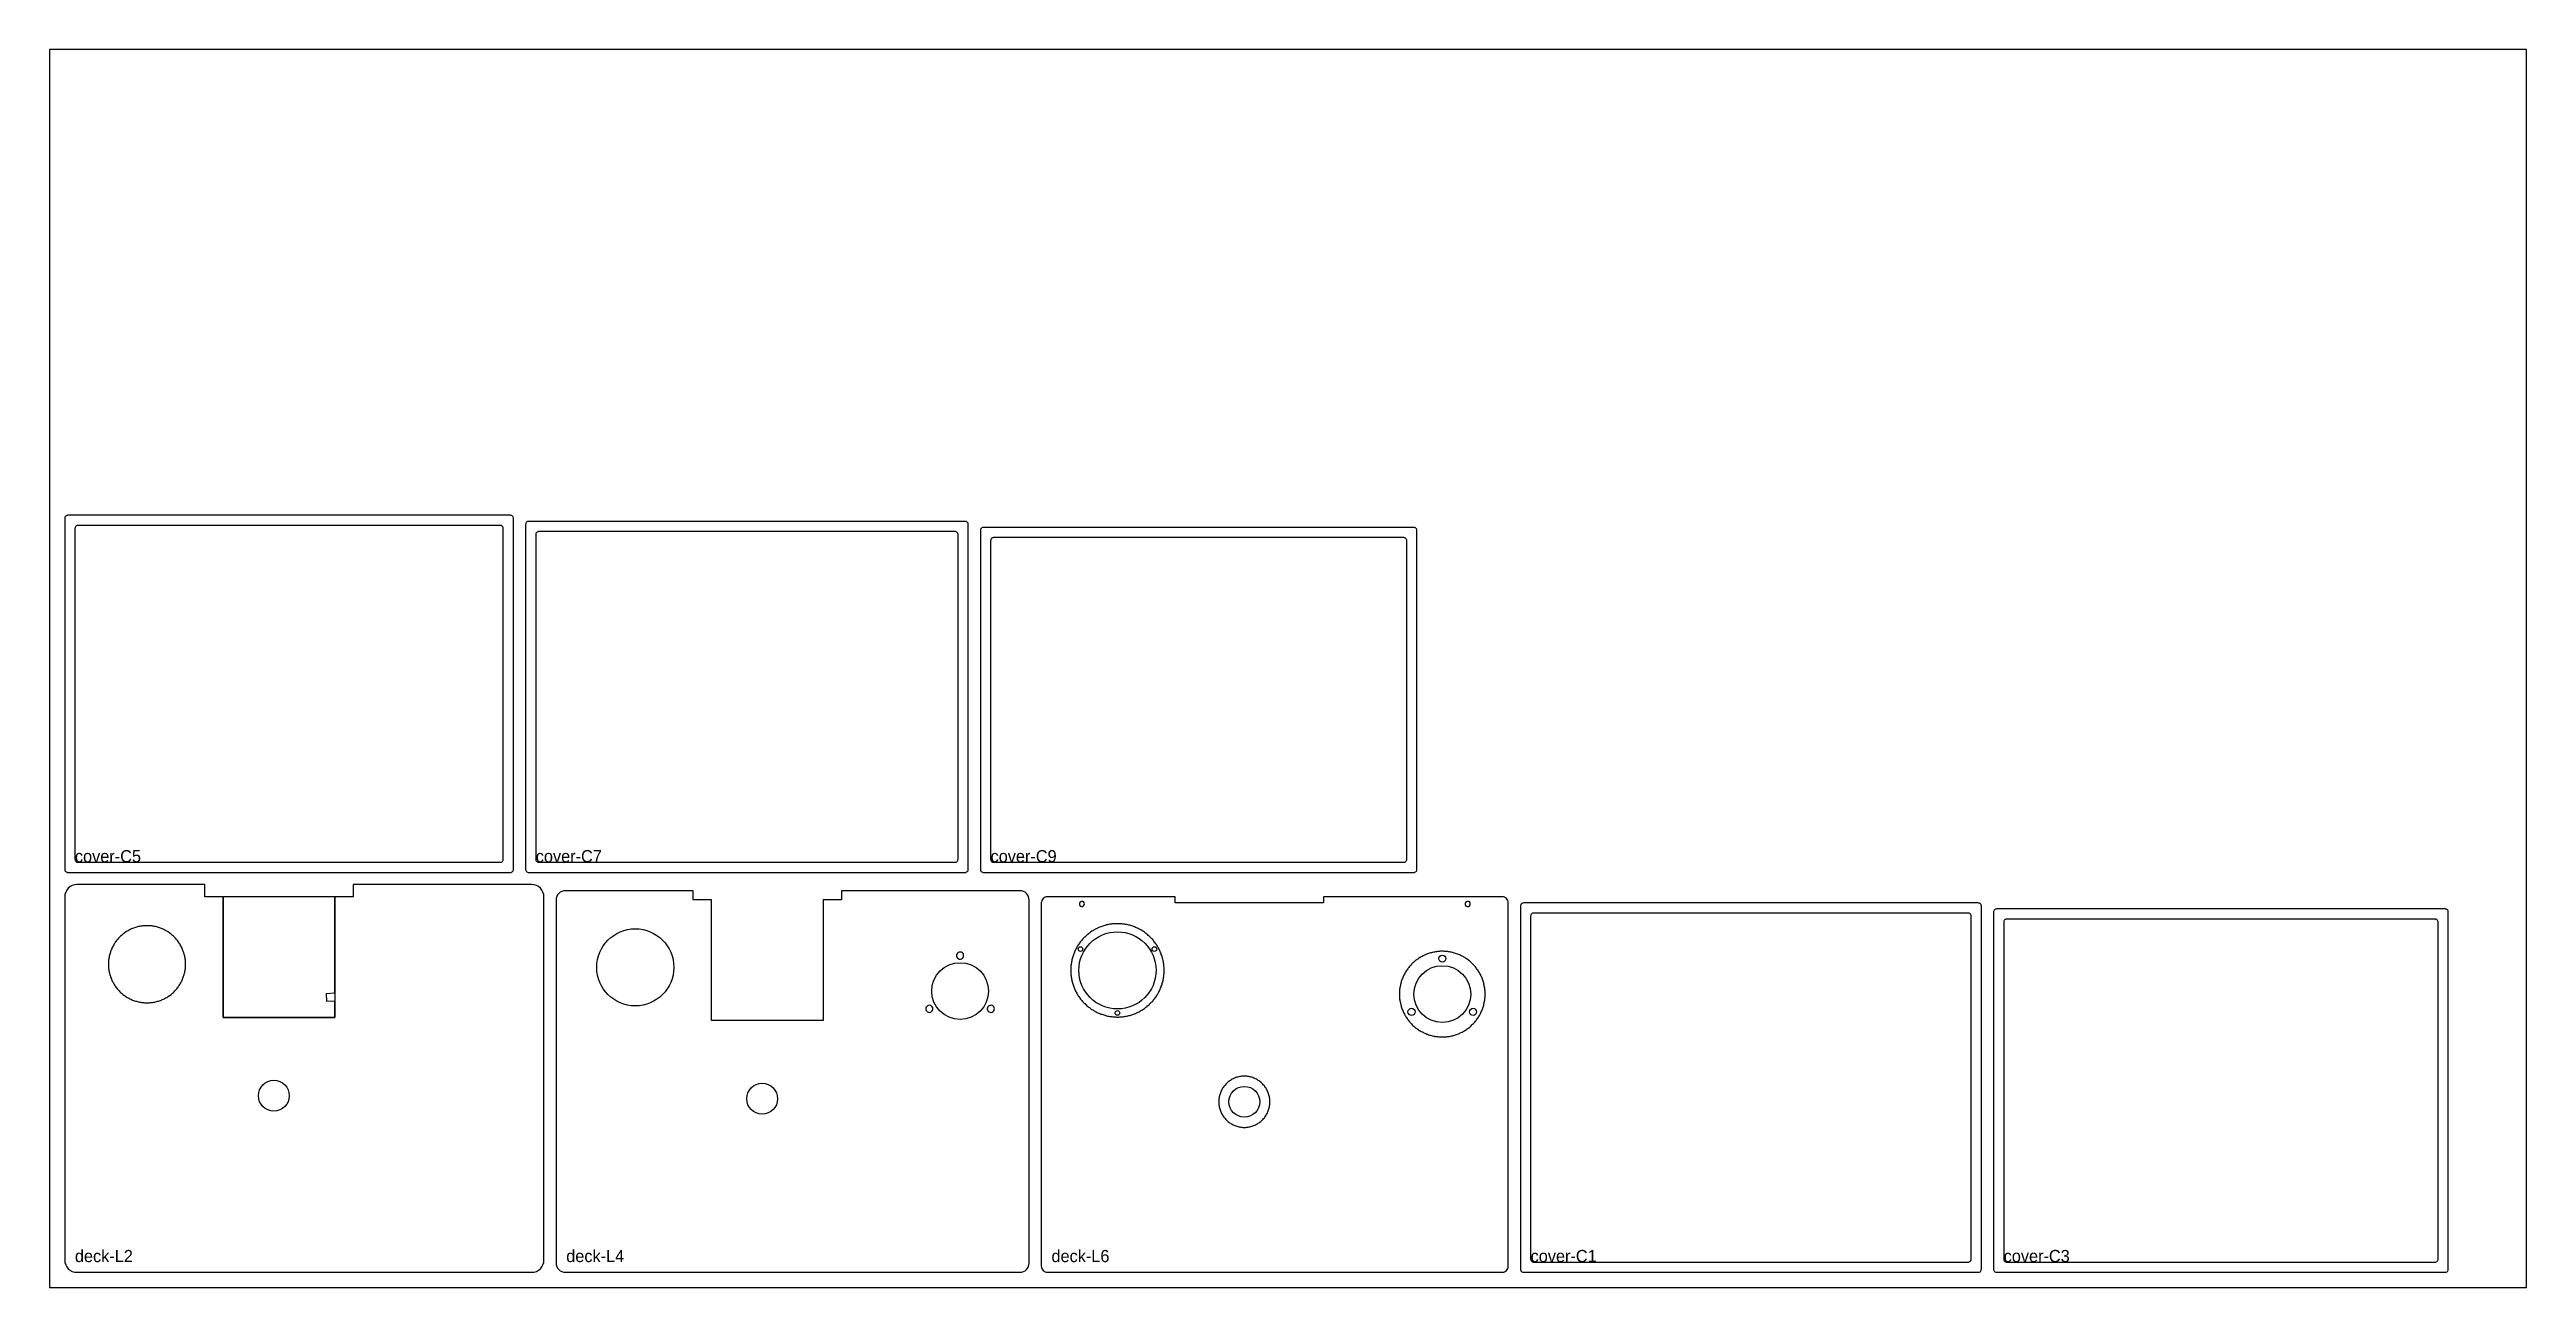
# Model space of a CAD drawing. Header units: millimetres. Extents: x 0 to 2440, y 0 to 1220.
import ezdxf

# ---------------------------------------------------------------- set-up
doc = ezdxf.new("R2010")
doc.units = ezdxf.units.MM
for name, color, linetype in [('CUT_INSIDE', 5, 'Continuous'), ('CUT_OUTSIDE', 1, 'Continuous'), ('POCKET_10.3MM', 3, 'Continuous'), ('POCKET_11.7MM', 3, 'Continuous'), ('POCKET_12MM', 3, 'Continuous'), ('POCKET_5MM', 3, 'Continuous'), ('POCKET_6MM', 3, 'Continuous'), ('POCKET_8.6MM', 3, 'Continuous'), ('POCKET_8MM', 3, 'Continuous')]:
    doc.layers.add(name, color=color, linetype=linetype)

msp = doc.modelspace()

# ---------------------------------------------------------------- linework, layer by layer
at = {"layer": 'CUT_INSIDE'}
for points in [[(446.9, 748.6), (446.8, 749.1), (446.5, 749.7), (446.1, 750.1), (445.7, 750.5), (445.1, 750.8), (444.6, 750.9), (444, 751), (28, 751), (27.4, 750.9), (26.9, 750.8), (26.3, 750.5), (25.9, 750.1), (25.5, 749.7), (25.2, 749.1), (25.1, 748.6), (25, 748), (25, 422), (25.1, 421.4), (25.2, 420.9), (25.5, 420.3), (25.9, 419.9), (26.3, 419.5), (26.9, 419.2), (27.4, 419.1), (28, 419), (444, 419), (444.6, 419.1), (445.1, 419.2), (445.7, 419.5), (446.1, 419.9), (446.5, 420.3), (446.8, 420.9), (446.9, 421.4), (447, 422), (447, 748), (446.9, 748.6)], [(894.9, 742.6), (894.8, 743.1), (894.5, 743.7), (894.1, 744.1), (893.7, 744.5), (893.1, 744.8), (892.6, 744.9), (892, 745), (482, 745), (481.4, 744.9), (480.9, 744.8), (480.3, 744.5), (479.9, 744.1), (479.5, 743.7), (479.2, 743.1), (479.1, 742.6), (479, 742), (479, 422), (479.1, 421.4), (479.2, 420.9), (479.5, 420.3), (479.9, 419.9), (480.3, 419.5), (480.9, 419.2), (481.4, 419.1), (482, 419), (892, 419), (892.6, 419.1), (893.1, 419.2), (893.7, 419.5), (894.1, 419.9), (894.5, 420.3), (894.8, 420.9), (894.9, 421.4), (895, 422), (895, 742), (894.9, 742.6)], [(1336.9, 736.6), (1336.8, 737.1), (1336.5, 737.7), (1336.1, 738.1), (1335.7, 738.5), (1335.1, 738.8), (1334.6, 738.9), (1334, 739), (930, 739), (929.4, 738.9), (928.9, 738.8), (928.3, 738.5), (927.9, 738.1), (927.5, 737.7), (927.2, 737.1), (927.1, 736.6), (927, 736), (927, 422), (927.1, 421.4), (927.2, 420.9), (927.5, 420.3), (927.9, 419.9), (928.3, 419.5), (928.9, 419.2), (929.4, 419.1), (930, 419), (1334, 419), (1334.6, 419.1), (1335.1, 419.2), (1335.7, 419.5), (1336.1, 419.9), (1336.5, 420.3), (1336.8, 420.9), (1336.9, 421.4), (1337, 422), (1337, 736), (1336.9, 736.6)], [(1892.9, 366.6), (1892.8, 367.1), (1892.5, 367.7), (1892.1, 368.1), (1891.7, 368.5), (1891.1, 368.8), (1890.6, 368.9), (1890, 369), (1462, 369), (1461.4, 368.9), (1460.9, 368.8), (1460.3, 368.5), (1459.9, 368.1), (1459.5, 367.7), (1459.2, 367.1), (1459.1, 366.6), (1459, 366), (1459, 28), (1459.1, 27.4), (1459.2, 26.9), (1459.5, 26.3), (1459.9, 25.9), (1460.3, 25.5), (1460.9, 25.2), (1461.4, 25.1), (1462, 25), (1890, 25), (1890.6, 25.1), (1891.1, 25.2), (1891.7, 25.5), (1892.1, 25.9), (1892.5, 26.3), (1892.8, 26.9), (1892.9, 27.4), (1893, 28), (1893, 366), (1892.9, 366.6)], [(2352.9, 360.6), (2352.8, 361.1), (2352.5, 361.7), (2352.1, 362.1), (2351.7, 362.5), (2351.1, 362.8), (2350.6, 362.9), (2350, 363), (1928, 363), (1927.4, 362.9), (1926.9, 362.8), (1926.3, 362.5), (1925.9, 362.1), (1925.5, 361.7), (1925.2, 361.1), (1925.1, 360.6), (1925, 360), (1925, 28), (1925.1, 27.4), (1925.2, 26.9), (1925.5, 26.3), (1925.9, 25.9), (1926.3, 25.5), (1926.9, 25.2), (1927.4, 25.1), (1928, 25), (2350, 25), (2350.6, 25.1), (2351.1, 25.2), (2351.7, 25.5), (2352.1, 25.9), (2352.5, 26.3), (2352.8, 26.9), (2352.9, 27.4), (2353, 28), (2353, 360), (2352.9, 360.6)]]:
    msp.add_lwpolyline(points, close=True, dxfattribs=at)
for centre, radius in [((577, 315.5), 38), ((1052, 312.5), 38), ((897, 292.1), 28), ((1015.6, 333.5), 2.3), ((1088.4, 333.5), 2.3), ((1372, 324.1), 3.5), ((1372, 289.1), 28), ((1052, 270.5), 2.3), ((1341.7, 271.6), 3.5), ((1402.3, 271.6), 3.5), ((221, 189), 15.2), ((702, 186), 15.2), ((1177, 183), 15.2)]:
    msp.add_circle(centre, radius, dxfattribs=at)
at = {"layer": 'CUT_OUTSIDE'}
for points in [[(457, 758), (456.9, 758.6), (456.8, 759.1), (456.5, 759.7), (456.1, 760.1), (455.7, 760.5), (455.1, 760.8), (454.6, 760.9), (454, 761), (18, 761), (17.4, 760.9), (16.9, 760.8), (16.3, 760.5), (15.9, 760.1), (15.5, 759.7), (15.2, 759.1), (15.1, 758.6), (15, 758), (15, 412), (15.1, 411.4), (15.2, 410.9), (15.5, 410.3), (15.9, 409.9), (16.3, 409.5), (16.9, 409.2), (17.4, 409.1), (18, 409), (454, 409), (454.6, 409.1), (455.1, 409.2), (455.7, 409.5), (456.1, 409.9), (456.5, 410.3), (456.8, 410.9), (456.9, 411.4), (457, 412), (457, 758)], [(905, 752), (904.9, 752.6), (904.8, 753.1), (904.5, 753.7), (904.1, 754.1), (903.7, 754.5), (903.1, 754.8), (902.6, 754.9), (902, 755), (472, 755), (471.4, 754.9), (470.9, 754.8), (470.3, 754.5), (469.9, 754.1), (469.5, 753.7), (469.2, 753.1), (469.1, 752.6), (469, 752), (469, 412), (469.1, 411.4), (469.2, 410.9), (469.5, 410.3), (469.9, 409.9), (470.3, 409.5), (470.9, 409.2), (471.4, 409.1), (472, 409), (902, 409), (902.6, 409.1), (903.1, 409.2), (903.7, 409.5), (904.1, 409.9), (904.5, 410.3), (904.8, 410.9), (904.9, 411.4), (905, 412), (905, 752)], [(1347, 746), (1346.9, 746.6), (1346.8, 747.1), (1346.5, 747.7), (1346.1, 748.1), (1345.7, 748.5), (1345.1, 748.8), (1344.6, 748.9), (1344, 749), (920, 749), (919.4, 748.9), (918.9, 748.8), (918.3, 748.5), (917.9, 748.1), (917.5, 747.7), (917.2, 747.1), (917.1, 746.6), (917, 746), (917, 412), (917.1, 411.4), (917.2, 410.9), (917.5, 410.3), (917.9, 409.9), (918.3, 409.5), (918.9, 409.2), (919.4, 409.1), (920, 409), (1344, 409), (1344.6, 409.1), (1345.1, 409.2), (1345.7, 409.5), (1346.1, 409.9), (1346.5, 410.3), (1346.8, 410.9), (1346.9, 411.4), (1347, 412), (1347, 746)], [(486.8, 24.7), (487, 27), (487, 385), (486.8, 387.3), (486.1, 389.6), (485, 391.7), (483.5, 393.5), (481.7, 395), (479.6, 396.1), (477.3, 396.8), (475, 397), (299, 397), (299, 385), (281, 385), (281, 266), (171, 266), (171, 385), (153, 385), (153, 397), (27, 397), (24.7, 396.8), (22.4, 396.1), (20.3, 395), (18.5, 393.5), (17, 391.7), (15.9, 389.6), (15.2, 387.3), (15, 385), (15, 27), (15.2, 24.7), (15.9, 22.4), (17, 20.3), (18.5, 18.5), (20.3, 17), (22.4, 15.9), (24.7, 15.2), (27, 15), (475, 15), (477.3, 15.2), (479.6, 15.9), (481.7, 17), (483.5, 18.5), (485, 20.3), (486.1, 22.4), (486.8, 24.7)], [(964.8, 22.2), (965, 24), (965, 382), (964.8, 383.8), (964.3, 385.4), (963.5, 387), (962.4, 388.4), (961, 389.5), (959.4, 390.3), (957.8, 390.8), (956, 391), (780, 391), (780, 382), (762, 382), (762, 263), (652, 263), (652, 382), (634, 382), (634, 391), (508, 391), (506.2, 390.8), (504.6, 390.3), (503, 389.5), (501.6, 388.4), (500.5, 387), (499.7, 385.4), (499.2, 383.8), (499, 382), (499, 24), (499.2, 22.2), (499.7, 20.6), (500.5, 19), (501.6, 17.6), (503, 16.5), (504.6, 15.7), (506.2, 15.2), (508, 15), (956, 15), (957.8, 15.2), (959.4, 15.7), (961, 16.5), (962.4, 17.6), (963.5, 19), (964.3, 20.6), (964.8, 22.2)], [(1437, 21), (1437, 379), (1436.9, 380.2), (1436.5, 381.3), (1436, 382.3), (1435.2, 383.2), (1434.3, 384), (1433.3, 384.5), (1432.2, 384.9), (1431, 385), (1255, 385), (1255, 379), (1109, 379), (1109, 385), (983, 385), (981.8, 384.9), (980.7, 384.5), (979.7, 384), (978.8, 383.2), (978, 382.3), (977.5, 381.3), (977.1, 380.2), (977, 379), (977, 21), (977.1, 19.8), (977.5, 18.7), (978, 17.7), (978.8, 16.8), (979.7, 16), (980.7, 15.5), (981.8, 15.1), (983, 15), (1431, 15), (1432.2, 15.1), (1433.3, 15.5), (1434.3, 16), (1435.2, 16.8), (1436, 17.7), (1436.5, 18.7), (1436.9, 19.8), (1437, 21)], [(1903, 376), (1902.9, 376.6), (1902.8, 377.1), (1902.5, 377.7), (1902.1, 378.1), (1901.7, 378.5), (1901.1, 378.8), (1900.6, 378.9), (1900, 379), (1452, 379), (1451.4, 378.9), (1450.9, 378.8), (1450.3, 378.5), (1449.9, 378.1), (1449.5, 377.7), (1449.2, 377.1), (1449.1, 376.6), (1449, 376), (1449, 18), (1449.1, 17.4), (1449.2, 16.9), (1449.5, 16.3), (1449.9, 15.9), (1450.3, 15.5), (1450.9, 15.2), (1451.4, 15.1), (1452, 15), (1900, 15), (1900.6, 15.1), (1901.1, 15.2), (1901.7, 15.5), (1902.1, 15.9), (1902.5, 16.3), (1902.8, 16.9), (1902.9, 17.4), (1903, 18), (1903, 376)], [(2363, 370), (2362.9, 370.6), (2362.8, 371.1), (2362.5, 371.7), (2362.1, 372.1), (2361.7, 372.5), (2361.1, 372.8), (2360.6, 372.9), (2360, 373), (1918, 373), (1917.4, 372.9), (1916.9, 372.8), (1916.3, 372.5), (1915.9, 372.1), (1915.5, 371.7), (1915.2, 371.1), (1915.1, 370.6), (1915, 370), (1915, 18), (1915.1, 17.4), (1915.2, 16.9), (1915.5, 16.3), (1915.9, 15.9), (1916.3, 15.5), (1916.9, 15.2), (1917.4, 15.1), (1918, 15), (2360, 15), (2360.6, 15.1), (2361.1, 15.2), (2361.7, 15.5), (2362.1, 15.9), (2362.5, 16.3), (2362.8, 16.9), (2362.9, 17.4), (2363, 18), (2363, 370)]]:
    msp.add_lwpolyline(points, close=True, dxfattribs=at)
at = {"layer": 'POCKET_10.3MM'}
for points in [[(900.5, 327.1), (900.3, 328.1), (899.9, 329.1), (899.2, 329.8), (898.3, 330.4), (897.3, 330.6), (896.2, 330.5), (895.2, 330.1), (894.4, 329.5), (893.8, 328.6), (893.5, 327.6), (893.5, 326.6), (893.8, 325.6), (894.4, 324.7), (895.2, 324.1), (896.2, 323.7), (897.3, 323.6), (898.3, 323.9), (899.2, 324.4), (899.9, 325.1), (900.3, 326.1), (900.5, 327.1)], [(870.2, 274.6), (870, 275.6), (869.6, 276.6), (868.9, 277.3), (868, 277.9), (867, 278.1), (865.9, 278), (864.9, 277.6), (864.1, 277), (863.5, 276.1), (863.2, 275.1), (863.2, 274.1), (863.5, 273.1), (864.1, 272.2), (864.9, 271.6), (865.9, 271.2), (867, 271.1), (868, 271.4), (868.9, 271.9), (869.6, 272.6), (870, 273.6), (870.2, 274.6)], [(930.8, 274.6), (930.7, 275.6), (930.2, 276.6), (929.5, 277.3), (928.6, 277.9), (927.6, 278.1), (926.5, 278), (925.6, 277.6), (924.7, 277), (924.2, 276.1), (923.8, 275.1), (923.8, 274.1), (924.2, 273.1), (924.7, 272.2), (925.6, 271.6), (926.5, 271.2), (927.6, 271.1), (928.6, 271.4), (929.5, 271.9), (930.2, 272.6), (930.7, 273.6), (930.8, 274.6)]]:
    msp.add_lwpolyline(points, close=True, dxfattribs=at)
at = {"layer": 'POCKET_11.7MM'}
msp.add_lwpolyline([(171, 385), (171, 266), (281, 266), (281, 282.3), (273.3, 281.7), (272.7, 289.7), (281, 290.3), (281, 385), (171, 385)], close=True, dxfattribs=at)
at = {"layer": 'POCKET_12MM'}
msp.add_lwpolyline([(1414.2, 289.1), (1414.2, 290.1), (1414.2, 291.1), (1414.1, 292.1), (1414, 293.1), (1413.9, 294.1), (1413.8, 295.1), (1413.6, 296.1), (1413.4, 297.1), (1413.2, 298), (1413, 299), (1412.8, 300), (1412.5, 301), (1412.2, 301.9), (1411.9, 302.9), (1411.6, 303.8), (1411.2, 304.7), (1410.8, 305.7), (1410.4, 306.6), (1410, 307.5), (1409.5, 308.4), (1409.1, 309.3), (1408.6, 310.1), (1408.1, 311), (1407.5, 311.8), (1407, 312.7), (1406.4, 313.5), (1405.8, 314.3), (1405.2, 315.1), (1404.6, 315.9), (1404, 316.7), (1403.3, 317.4), (1402.6, 318.1), (1401.9, 318.9), (1401.2, 319.6), (1400.5, 320.2), (1399.7, 320.9), (1399, 321.6), (1398.2, 322.2), (1397.4, 322.8), (1396.6, 323.4), (1395.8, 324), (1394.9, 324.5), (1394.1, 325.1), (1393.2, 325.6), (1392.4, 326.1), (1391.5, 326.5), (1390.6, 327), (1389.7, 327.4), (1388.8, 327.8), (1387.9, 328.2), (1386.9, 328.6), (1386, 328.9), (1385, 329.2), (1384.1, 329.5), (1383.1, 329.8), (1382.2, 330.1), (1381.2, 330.3), (1380.2, 330.5), (1379.2, 330.7), (1378.2, 330.8), (1377.2, 331), (1376.2, 331.1), (1375.2, 331.2), (1374.3, 331.2), (1373.3, 331.3), (1372.3, 331.3), (1371.2, 331.3), (1370.2, 331.3), (1369.3, 331.2), (1368.3, 331.1), (1367.3, 331), (1366.3, 330.9), (1365.3, 330.8), (1364.3, 330.6), (1363.3, 330.4), (1362.3, 330.2), (1361.4, 329.9), (1360.4, 329.7), (1359.4, 329.4), (1358.5, 329.1), (1357.5, 328.8), (1356.6, 328.4), (1355.7, 328), (1354.8, 327.6), (1353.9, 327.2), (1353, 326.8), (1352.1, 326.3), (1351.2, 325.8), (1350.3, 325.3), (1349.5, 324.8), (1348.6, 324.2), (1347.8, 323.7), (1347, 323.1), (1346.2, 322.5), (1345.4, 321.9), (1344.6, 321.2), (1343.9, 320.6), (1343.1, 319.9), (1342.4, 319.2), (1341.7, 318.5), (1341, 317.8), (1340.4, 317), (1339.7, 316.3), (1339.1, 315.5), (1338.5, 314.7), (1337.9, 313.9), (1337.3, 313.1), (1336.7, 312.3), (1336.2, 311.4), (1335.7, 310.6), (1335.2, 309.7), (1334.7, 308.8), (1334.2, 307.9), (1333.8, 307), (1333.4, 306.1), (1333, 305.2), (1332.6, 304.3), (1332.3, 303.3), (1331.9, 302.4), (1331.6, 301.4), (1331.4, 300.5), (1331.1, 299.5), (1330.9, 298.5), (1330.7, 297.6), (1330.5, 296.6), (1330.3, 295.6), (1330.2, 294.6), (1330, 293.6), (1329.9, 292.6), (1329.9, 291.6), (1329.8, 290.6), (1329.8, 289.6), (1329.8, 288.6), (1329.8, 287.6), (1329.9, 286.6), (1329.9, 285.6), (1330, 284.6), (1330.2, 283.6), (1330.3, 282.6), (1330.5, 281.6), (1330.7, 280.7), (1330.9, 279.7), (1331.1, 278.7), (1331.4, 277.7), (1331.6, 276.8), (1331.9, 275.8), (1332.3, 274.9), (1332.6, 273.9), (1333, 273), (1333.4, 272.1), (1333.8, 271.2), (1334.2, 270.3), (1334.7, 269.4), (1335.2, 268.5), (1335.7, 267.6), (1336.2, 266.8), (1336.7, 266), (1337.3, 265.1), (1337.9, 264.3), (1338.5, 263.5), (1339.1, 262.7), (1339.7, 261.9), (1340.4, 261.2), (1341, 260.4), (1341.7, 259.7), (1342.4, 259), (1343.1, 258.3), (1343.9, 257.6), (1344.6, 257), (1345.4, 256.3), (1346.2, 255.7), (1347, 255.1), (1347.8, 254.5), (1348.6, 254), (1349.5, 253.4), (1350.3, 252.9), (1351.2, 252.4), (1352.1, 251.9), (1353, 251.5), (1353.9, 251), (1354.8, 250.6), (1355.7, 250.2), (1356.6, 249.8), (1357.5, 249.5), (1358.5, 249.1), (1359.4, 248.8), (1360.4, 248.5), (1361.4, 248.3), (1362.3, 248), (1363.3, 247.8), (1364.3, 247.6), (1365.3, 247.4), (1366.3, 247.3), (1367.3, 247.2), (1368.3, 247.1), (1369.3, 247), (1370.2, 246.9), (1371.2, 246.9), (1372.3, 246.9), (1373.3, 246.9), (1374.3, 247), (1375.2, 247), (1376.2, 247.1), (1377.2, 247.2), (1378.2, 247.4), (1379.2, 247.5), (1380.2, 247.7), (1381.2, 247.9), (1382.2, 248.1), (1383.1, 248.4), (1384.1, 248.7), (1385, 249), (1386, 249.3), (1386.9, 249.6), (1387.9, 250), (1388.8, 250.4), (1389.7, 250.8), (1390.6, 251.2), (1391.5, 251.7), (1392.4, 252.2), (1393.2, 252.6), (1394.1, 253.2), (1394.9, 253.7), (1395.8, 254.2), (1396.6, 254.8), (1397.4, 255.4), (1398.2, 256), (1399, 256.7), (1399.7, 257.3), (1400.5, 258), (1401.2, 258.7), (1401.9, 259.4), (1402.6, 260.1), (1403.3, 260.8), (1404, 261.6), (1404.6, 262.3), (1405.2, 263.1), (1405.8, 263.9), (1406.4, 264.7), (1407, 265.5), (1407.5, 266.4), (1408.1, 267.2), (1408.6, 268.1), (1409.1, 269), (1409.5, 269.8), (1410, 270.7), (1410.4, 271.6), (1410.8, 272.6), (1411.2, 273.5), (1411.6, 274.4), (1411.9, 275.4), (1412.2, 276.3), (1412.5, 277.3), (1412.8, 278.2), (1413, 279.2), (1413.2, 280.2), (1413.4, 281.2), (1413.6, 282.1), (1413.8, 283.1), (1413.9, 284.1), (1414, 285.1), (1414.1, 286.1), (1414.2, 287.1), (1414.2, 288.1), (1414.2, 289.1)], close=True, dxfattribs=at)
at = {"layer": 'POCKET_5MM'}
msp.add_lwpolyline([(1202.2, 183), (1202.2, 184), (1202.1, 185), (1202, 186), (1201.9, 187), (1201.7, 188), (1201.5, 189), (1201.2, 189.9), (1200.9, 190.9), (1200.6, 191.8), (1200.2, 192.8), (1199.8, 193.7), (1199.4, 194.6), (1198.9, 195.5), (1198.4, 196.3), (1197.8, 197.2), (1197.3, 198), (1196.7, 198.8), (1196, 199.5), (1195.3, 200.3), (1194.6, 201), (1193.9, 201.7), (1193.2, 202.3), (1192.4, 203), (1191.6, 203.6), (1190.7, 204.1), (1189.9, 204.7), (1189, 205.2), (1188.1, 205.6), (1187.2, 206), (1186.3, 206.4), (1185.4, 206.8), (1184.4, 207.1), (1183.4, 207.4), (1182.5, 207.6), (1181.5, 207.8), (1180.5, 208), (1179.5, 208.1), (1178.5, 208.2), (1177.5, 208.2), (1176.5, 208.2), (1175.5, 208.2), (1174.5, 208.1), (1173.5, 208), (1172.5, 207.8), (1171.5, 207.6), (1170.6, 207.4), (1169.6, 207.1), (1168.6, 206.8), (1167.7, 206.4), (1166.8, 206), (1165.9, 205.6), (1165, 205.2), (1164.1, 204.7), (1163.3, 204.1), (1162.4, 203.6), (1161.6, 203), (1160.8, 202.3), (1160.1, 201.7), (1159.4, 201), (1158.7, 200.3), (1158, 199.5), (1157.3, 198.8), (1156.7, 198), (1156.2, 197.2), (1155.6, 196.3), (1155.1, 195.5), (1154.6, 194.6), (1154.2, 193.7), (1153.8, 192.8), (1153.4, 191.8), (1153.1, 190.9), (1152.8, 189.9), (1152.5, 189), (1152.3, 188), (1152.1, 187), (1152, 186), (1151.9, 185), (1151.8, 184), (1151.8, 183), (1151.8, 182), (1151.9, 181), (1152, 180), (1152.1, 179), (1152.3, 178), (1152.5, 177), (1152.8, 176.1), (1153.1, 175.1), (1153.4, 174.2), (1153.8, 173.2), (1154.2, 172.3), (1154.6, 171.4), (1155.1, 170.5), (1155.6, 169.7), (1156.2, 168.8), (1156.7, 168), (1157.3, 167.2), (1158, 166.5), (1158.7, 165.7), (1159.4, 165), (1160.1, 164.3), (1160.8, 163.7), (1161.6, 163), (1162.4, 162.4), (1163.3, 161.9), (1164.1, 161.3), (1165, 160.8), (1165.9, 160.4), (1166.8, 160), (1167.7, 159.6), (1168.6, 159.2), (1169.6, 158.9), (1170.6, 158.6), (1171.5, 158.4), (1172.5, 158.2), (1173.5, 158), (1174.5, 157.9), (1175.5, 157.8), (1176.5, 157.8), (1177.5, 157.8), (1178.5, 157.8), (1179.5, 157.9), (1180.5, 158), (1181.5, 158.2), (1182.5, 158.4), (1183.4, 158.6), (1184.4, 158.9), (1185.4, 159.2), (1186.3, 159.6), (1187.2, 160), (1188.1, 160.4), (1189, 160.8), (1189.9, 161.3), (1190.7, 161.9), (1191.6, 162.4), (1192.4, 163), (1193.2, 163.7), (1193.9, 164.3), (1194.6, 165), (1195.3, 165.7), (1196, 166.5), (1196.7, 167.2), (1197.3, 168), (1197.8, 168.8), (1198.4, 169.7), (1198.9, 170.5), (1199.4, 171.4), (1199.8, 172.3), (1200.2, 173.2), (1200.6, 174.2), (1200.9, 175.1), (1201.2, 176.1), (1201.5, 177), (1201.7, 178), (1201.9, 179), (1202, 180), (1202.1, 181), (1202.2, 182), (1202.2, 183)], close=True, dxfattribs=at)
at = {"layer": 'POCKET_6MM'}
msp.add_lwpolyline([(1098, 312.5), (1098, 313.5), (1098, 314.5), (1097.9, 315.5), (1097.8, 316.5), (1097.7, 317.5), (1097.6, 318.5), (1097.5, 319.5), (1097.3, 320.5), (1097.1, 321.5), (1096.9, 322.4), (1096.7, 323.4), (1096.4, 324.4), (1096.2, 325.3), (1095.9, 326.3), (1095.6, 327.3), (1095.2, 328.2), (1094.9, 329.1), (1094.5, 330.1), (1094.1, 331), (1093.7, 331.9), (1093.3, 332.8), (1092.8, 333.7), (1092.4, 334.6), (1091.9, 335.4), (1091.4, 336.3), (1090.8, 337.2), (1090.3, 338), (1089.7, 338.8), (1089.2, 339.6), (1088.6, 340.4), (1087.9, 341.2), (1087.3, 342), (1086.7, 342.8), (1086, 343.5), (1085.3, 344.2), (1084.6, 345), (1083.9, 345.7), (1083.2, 346.3), (1082.4, 347), (1081.7, 347.7), (1080.9, 348.3), (1080.1, 348.9), (1079.3, 349.5), (1078.5, 350.1), (1077.7, 350.7), (1076.9, 351.2), (1076, 351.8), (1075.1, 352.3), (1074.3, 352.8), (1073.4, 353.2), (1072.5, 353.7), (1071.6, 354.1), (1070.7, 354.5), (1069.8, 354.9), (1068.9, 355.3), (1067.9, 355.7), (1067, 356), (1066, 356.3), (1065.1, 356.6), (1064.1, 356.9), (1063.1, 357.1), (1062.2, 357.4), (1061.2, 357.6), (1060.2, 357.8), (1059.2, 357.9), (1058.2, 358.1), (1057.2, 358.2), (1056.2, 358.3), (1055.2, 358.4), (1054.2, 358.5), (1053.2, 358.5), (1052.3, 358.5), (1051.2, 358.5), (1050.3, 358.5), (1049.3, 358.4), (1048.3, 358.4), (1047.3, 358.3), (1046.3, 358.2), (1045.3, 358), (1044.3, 357.9), (1043.3, 357.7), (1042.3, 357.5), (1041.3, 357.3), (1040.4, 357), (1039.4, 356.8), (1038.5, 356.5), (1037.5, 356.2), (1036.6, 355.8), (1035.6, 355.5), (1034.7, 355.1), (1033.8, 354.7), (1032.8, 354.3), (1031.9, 353.9), (1031, 353.5), (1030.2, 353), (1029.3, 352.5), (1028.4, 352), (1027.6, 351.5), (1026.7, 351), (1025.9, 350.4), (1025.1, 349.8), (1024.3, 349.2), (1023.5, 348.6), (1022.7, 348), (1021.9, 347.3), (1021.2, 346.7), (1020.5, 346), (1019.7, 345.3), (1019, 344.6), (1018.3, 343.9), (1017.7, 343.1), (1017, 342.4), (1016.4, 341.6), (1015.7, 340.8), (1015.1, 340), (1014.6, 339.2), (1014, 338.4), (1013.4, 337.6), (1012.9, 336.7), (1012.4, 335.9), (1011.9, 335), (1011.4, 334.1), (1010.9, 333.2), (1010.5, 332.3), (1010.1, 331.4), (1009.7, 330.5), (1009.3, 329.6), (1008.9, 328.7), (1008.6, 327.7), (1008.3, 326.8), (1008, 325.8), (1007.7, 324.9), (1007.4, 323.9), (1007.2, 322.9), (1007, 322), (1006.8, 321), (1006.6, 320), (1006.5, 319), (1006.3, 318), (1006.2, 317), (1006.1, 316), (1006.1, 315), (1006, 314), (1006, 313), (1006, 312), (1006, 311), (1006.1, 310), (1006.1, 309), (1006.2, 308), (1006.3, 307), (1006.5, 306), (1006.6, 305.1), (1006.8, 304.1), (1007, 303.1), (1007.2, 302.1), (1007.4, 301.1), (1007.7, 300.2), (1008, 299.2), (1008.3, 298.3), (1008.6, 297.3), (1008.9, 296.4), (1009.3, 295.4), (1009.7, 294.5), (1010.1, 293.6), (1010.5, 292.7), (1010.9, 291.8), (1011.4, 290.9), (1011.9, 290), (1012.4, 289.2), (1012.9, 288.3), (1013.4, 287.5), (1014, 286.6), (1014.6, 285.8), (1015.1, 285), (1015.7, 284.2), (1016.4, 283.4), (1017, 282.7), (1017.7, 281.9), (1018.3, 281.2), (1019, 280.4), (1019.7, 279.7), (1020.5, 279), (1021.2, 278.4), (1021.9, 277.7), (1022.7, 277), (1023.5, 276.4), (1024.3, 275.8), (1025.1, 275.2), (1025.9, 274.6), (1026.7, 274.1), (1027.6, 273.5), (1028.4, 273), (1029.3, 272.5), (1030.2, 272), (1031, 271.6), (1031.9, 271.1), (1032.8, 270.7), (1033.8, 270.3), (1034.7, 269.9), (1035.6, 269.5), (1036.6, 269.2), (1037.5, 268.9), (1038.5, 268.6), (1039.4, 268.3), (1040.4, 268), (1041.3, 267.8), (1042.3, 267.5), (1043.3, 267.3), (1044.3, 267.2), (1045.3, 267), (1046.3, 266.9), (1047.3, 266.8), (1048.3, 266.7), (1049.3, 266.6), (1050.3, 266.6), (1051.2, 266.5), (1052.3, 266.5), (1053.2, 266.5), (1054.2, 266.6), (1055.2, 266.6), (1056.2, 266.7), (1057.2, 266.8), (1058.2, 266.9), (1059.2, 267.1), (1060.2, 267.3), (1061.2, 267.4), (1062.2, 267.7), (1063.1, 267.9), (1064.1, 268.1), (1065.1, 268.4), (1066, 268.7), (1067, 269), (1067.9, 269.4), (1068.9, 269.7), (1069.8, 270.1), (1070.7, 270.5), (1071.6, 270.9), (1072.5, 271.3), (1073.4, 271.8), (1074.3, 272.3), (1075.1, 272.8), (1076, 273.3), (1076.9, 273.8), (1077.7, 274.4), (1078.5, 274.9), (1079.3, 275.5), (1080.1, 276.1), (1080.9, 276.7), (1081.7, 277.4), (1082.4, 278), (1083.2, 278.7), (1083.9, 279.4), (1084.6, 280.1), (1085.3, 280.8), (1086, 281.5), (1086.7, 282.3), (1087.3, 283), (1087.9, 283.8), (1088.6, 284.6), (1089.2, 285.4), (1089.7, 286.2), (1090.3, 287), (1090.8, 287.9), (1091.4, 288.7), (1091.9, 289.6), (1092.4, 290.5), (1092.8, 291.3), (1093.3, 292.2), (1093.7, 293.1), (1094.1, 294.1), (1094.5, 295), (1094.9, 295.9), (1095.2, 296.8), (1095.6, 297.8), (1095.9, 298.7), (1096.2, 299.7), (1096.4, 300.7), (1096.7, 301.6), (1096.9, 302.6), (1097.1, 303.6), (1097.3, 304.6), (1097.5, 305.5), (1097.6, 306.5), (1097.7, 307.5), (1097.8, 308.5), (1097.9, 309.5), (1098, 310.5), (1098, 311.5), (1098, 312.5)], close=True, dxfattribs=at)
at = {"layer": 'POCKET_8.6MM'}
msp.add_lwpolyline([(134, 318.5), (134, 319.5), (133.9, 320.5), (133.9, 321.5), (133.8, 322.5), (133.7, 323.5), (133.5, 324.5), (133.4, 325.5), (133.2, 326.5), (132.9, 327.5), (132.7, 328.4), (132.4, 329.4), (132.1, 330.4), (131.8, 331.3), (131.4, 332.2), (131.1, 333.2), (130.7, 334.1), (130.2, 335), (129.8, 335.9), (129.3, 336.8), (128.8, 337.7), (128.3, 338.5), (127.8, 339.4), (127.2, 340.2), (126.6, 341), (126, 341.8), (125.4, 342.6), (124.7, 343.4), (124.1, 344.1), (123.4, 344.9), (122.7, 345.6), (122, 346.3), (121.2, 346.9), (120.5, 347.6), (119.7, 348.2), (118.9, 348.8), (118.1, 349.4), (117.3, 350), (116.4, 350.6), (115.6, 351.1), (114.7, 351.6), (113.8, 352.1), (112.9, 352.5), (112, 353), (111.1, 353.4), (110.2, 353.8), (109.3, 354.1), (108.3, 354.5), (107.4, 354.8), (106.4, 355.1), (105.4, 355.3), (104.5, 355.6), (103.5, 355.8), (102.5, 356), (101.5, 356.1), (100.5, 356.3), (99.5, 356.4), (98.5, 356.4), (97.5, 356.5), (96.5, 356.5), (95.5, 356.5), (94.5, 356.5), (93.5, 356.4), (92.5, 356.4), (91.5, 356.3), (90.5, 356.1), (89.5, 356), (88.5, 355.8), (87.5, 355.6), (86.6, 355.3), (85.6, 355.1), (84.6, 354.8), (83.7, 354.5), (82.7, 354.1), (81.8, 353.8), (80.9, 353.4), (80, 353), (79.1, 352.5), (78.2, 352.1), (77.3, 351.6), (76.4, 351.1), (75.6, 350.6), (74.7, 350), (73.9, 349.4), (73.1, 348.8), (72.3, 348.2), (71.5, 347.6), (70.8, 346.9), (70, 346.3), (69.3, 345.6), (68.6, 344.9), (67.9, 344.1), (67.3, 343.4), (66.6, 342.6), (66, 341.8), (65.4, 341), (64.8, 340.2), (64.2, 339.4), (63.7, 338.5), (63.2, 337.7), (62.7, 336.8), (62.2, 335.9), (61.8, 335), (61.3, 334.1), (60.9, 333.2), (60.6, 332.2), (60.2, 331.3), (59.9, 330.4), (59.6, 329.4), (59.3, 328.4), (59.1, 327.5), (58.8, 326.5), (58.6, 325.5), (58.5, 324.5), (58.3, 323.5), (58.2, 322.5), (58.1, 321.5), (58.1, 320.5), (58, 319.5), (58, 318.5), (58, 317.5), (58.1, 316.5), (58.1, 315.5), (58.2, 314.5), (58.3, 313.5), (58.5, 312.5), (58.6, 311.5), (58.8, 310.6), (59.1, 309.6), (59.3, 308.6), (59.6, 307.6), (59.9, 306.7), (60.2, 305.7), (60.6, 304.8), (60.9, 303.9), (61.3, 302.9), (61.8, 302), (62.2, 301.1), (62.7, 300.2), (63.2, 299.4), (63.7, 298.5), (64.2, 297.7), (64.8, 296.8), (65.4, 296), (66, 295.2), (66.6, 294.4), (67.3, 293.7), (67.9, 292.9), (68.6, 292.2), (69.3, 291.5), (70, 290.8), (70.8, 290.1), (71.5, 289.4), (72.3, 288.8), (73.1, 288.2), (73.9, 287.6), (74.7, 287), (75.6, 286.5), (76.4, 285.9), (77.3, 285.4), (78.2, 285), (79.1, 284.5), (80, 284.1), (80.9, 283.7), (81.8, 283.3), (82.7, 282.9), (83.7, 282.6), (84.6, 282.3), (85.6, 282), (86.6, 281.7), (87.5, 281.5), (88.5, 281.3), (89.5, 281.1), (90.5, 280.9), (91.5, 280.8), (92.5, 280.7), (93.5, 280.6), (94.5, 280.5), (95.5, 280.5), (96.5, 280.5), (97.5, 280.5), (98.5, 280.6), (99.5, 280.7), (100.5, 280.8), (101.5, 280.9), (102.5, 281.1), (103.5, 281.3), (104.5, 281.5), (105.4, 281.7), (106.4, 282), (107.4, 282.3), (108.3, 282.6), (109.3, 282.9), (110.2, 283.3), (111.1, 283.7), (112, 284.1), (112.9, 284.5), (113.8, 285), (114.7, 285.4), (115.6, 285.9), (116.4, 286.5), (117.3, 287), (118.1, 287.6), (118.9, 288.2), (119.7, 288.8), (120.5, 289.4), (121.2, 290.1), (122, 290.8), (122.7, 291.5), (123.4, 292.2), (124.1, 292.9), (124.7, 293.7), (125.4, 294.4), (126, 295.2), (126.6, 296), (127.2, 296.8), (127.8, 297.7), (128.3, 298.5), (128.8, 299.4), (129.3, 300.2), (129.8, 301.1), (130.2, 302), (130.7, 302.9), (131.1, 303.9), (131.4, 304.8), (131.8, 305.7), (132.1, 306.7), (132.4, 307.6), (132.7, 308.6), (132.9, 309.6), (133.2, 310.6), (133.4, 311.5), (133.5, 312.5), (133.7, 313.5), (133.8, 314.5), (133.9, 315.5), (133.9, 316.5), (134, 317.5), (134, 318.5)], close=True, dxfattribs=at)
at = {"layer": 'POCKET_8MM'}
for points in [[(1019.5, 378), (1019.3, 379), (1018.7, 379.9), (1017.8, 380.4), (1016.7, 380.5), (1015.8, 380.2), (1015, 379.5), (1014.6, 378.5), (1014.6, 377.5), (1015, 376.5), (1015.8, 375.8), (1016.7, 375.5), (1017.8, 375.6), (1018.7, 376.1), (1019.3, 377), (1019.5, 378)], [(1399.5, 378), (1399.3, 379), (1398.7, 379.9), (1397.8, 380.4), (1396.7, 380.5), (1395.8, 380.2), (1395, 379.5), (1394.6, 378.5), (1394.6, 377.5), (1395, 376.5), (1395.8, 375.8), (1396.7, 375.5), (1397.8, 375.6), (1398.7, 376.1), (1399.3, 377), (1399.5, 378)]]:
    msp.add_lwpolyline(points, close=True, dxfattribs=at)
at = {"layer": 'SHEET_EDGE'}
msp.add_lwpolyline([(0, 0), (2440, 0), (2440, 1220), (0, 1220)], close=True, dxfattribs=at)

# ---------------------------------------------------------------- texts
at = {"layer": 'NOTES'}
for s, p in [('cover-C5', (25, 419)), ('cover-C7', (479, 419)), ('cover-C9', (927, 419)), ('deck-L2', (25, 25)), ('deck-L4', (509, 25)), ('deck-L6', (987, 25)), ('cover-C1', (1459, 25)), ('cover-C3', (1925, 25))]:
    msp.add_text(s, height=12, dxfattribs=at).set_placement(p)

doc.saveas('drawing.dxf')
